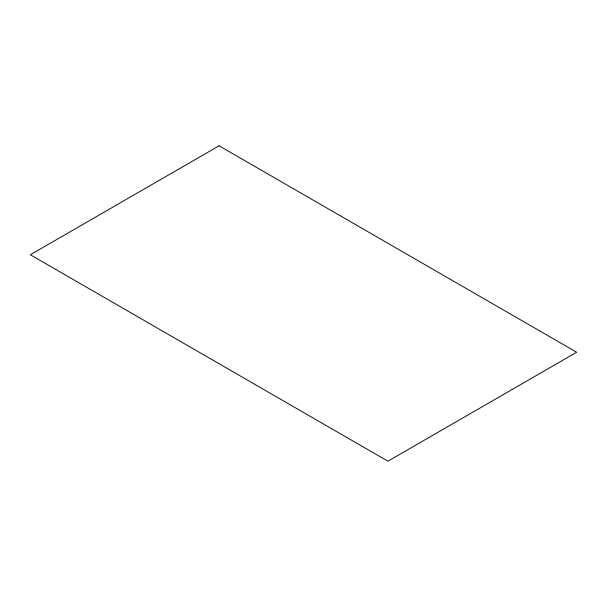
<?xml version="1.0" encoding="UTF-8"?>
<svg xmlns="http://www.w3.org/2000/svg" width="607" height="607" viewBox="0 0 607 607"><rect width="100%" height="100%" fill="white"/><g stroke="black" fill="none" stroke-linecap="round" stroke-linejoin="round"><path stroke-width="0.91" d="M219.074 145.801L30.35 254.758L387.926 461.199L576.65 352.242L219.074 145.801"/></g></svg>
